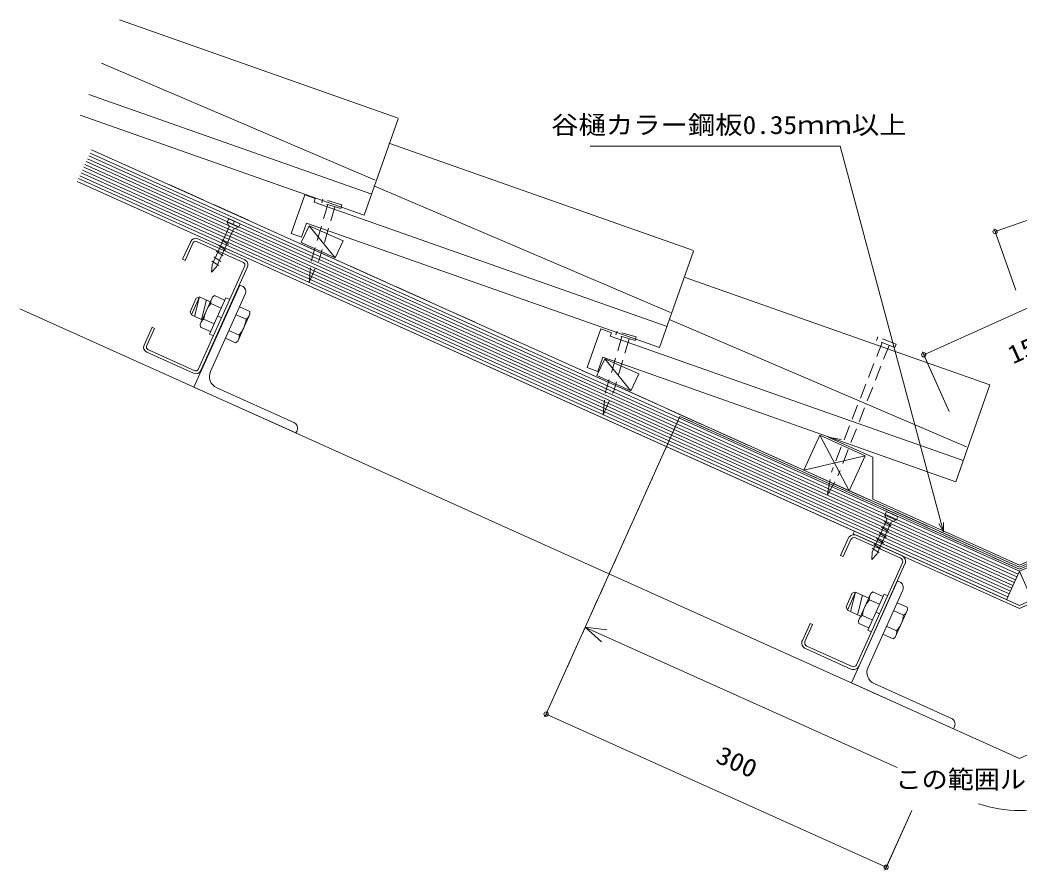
# Model space of a CAD drawing. Units: millimetres, scale not verified. Extents: x -850 to 847, y -410 to 411.
# Drawn here: x -850 to -46, y -410 to 274 of the extents above; entities that cross this region are included whole.
import ezdxf
from ezdxf.enums import TextEntityAlignment as Align

# ---------------------------------------------------------------- set-up
doc = ezdxf.new("R2010")
doc.units = ezdxf.units.MM
doc.header["$LTSCALE"] = 10
doc.linetypes.add('DASHED1', pattern=[1.8, 1.2, -0.6])
doc.linetypes.add('DASHED3', pattern=[4, 3, -1])
for name, color, linetype, lineweight in [('0-0_LAYER001', 2, 'Continuous', 18), ('0-1_LAYER002', 7, 'Continuous', 18), ('0-2_LAYER003', 2, 'Continuous', 18), ('0-3_LAYER005', 2, 'Continuous', 18), ('0-4_LAYER009', 2, 'Continuous', 18), ('0-5_LAYER014', 2, 'Continuous', 18)]:
    doc.layers.add(name, color=color, linetype=linetype, lineweight=lineweight)
doc.styles.add('ＭＳ ゴシック', font='')
doc.styles.get('ＭＳ ゴシック').set_extended_font_data('MS Gothic')

msp = doc.modelspace()

# ---------------------------------------------------------------- linework, layer by layer
at = {"layer": '0-0_LAYER001', "color": 4}
for p, q in [((-546.13, 194.94), (-770.45, 273.97)), ((-564.81, 145.09), (-784.75, 239.17)), ((-567.48, 133.92), (-795.05, 214.1)), ((-308.61, 88.54), (-553.7, 174.89)), ((-327.28, 38.7), (-565.75, 140.69)), ((-612.85, 130.38), (-613.85, 127.55)), ((-329.96, 27.53), (-613.85, 127.55)), ((-70.23, -19.42), (-315.45, 66.98)), ((-89.04, -69.22), (-327.5, 32.78)), ((-374.61, 22.47), (-375.6, 19.64)), ((-91.71, -80.39), (-375.6, 19.64)), ((-97.69, -97.37), (-381.58, 2.66)), ((-70.23, -19.42), (-97.69, -97.37))]:
    msp.add_line(p, q, dxfattribs=at)
at = {"layer": '0-0_LAYER001'}
for p, q in [((-66.13, 103.74), (179.1, 190.14)), ((-46.58, -169.46), (716.14, 173.77)), ((-46.58, -169.46), (-794.02, 166.89)), ((-682.48, 114.18), (-683.71, 111.44)), ((-682.48, 114.18), (-673.36, 110.08)), ((-682.21, 107.48), (-695.85, 77.16)), ((-678.56, 105.83), (-692.2, 75.52)), ((-683.71, 111.44), (-674.59, 107.34)), ((-683.71, 111.44), (-682.21, 107.48)), ((-677.92, 112.13), (-679.15, 109.39)), ((-674.59, 107.34), (-678.56, 105.83)), ((-673.36, 110.08), (-674.59, 107.34)), ((-617.76, 108.54), (-624.25, 95.01)), ((-617.76, 108.54), (-590.4, 96.23)), ((-617.76, 108.54), (-596.89, 82.7)), ((-66.96, 106.09), (-49.51, 56.58)), ((-669.65, 80.99), (-707.4, 97.98)), ((-682.74, 93.52), (-688.37, 97.22)), ((-719.53, 81.51), (-713.09, 95.82)), ((-717.43, 80.56), (-710.99, 94.88)), ((-670.59, 78.89), (-708.35, 95.88)), ((-684.8, 88.96), (-690.42, 92.66)), ((-624.25, 95.01), (-596.89, 82.7)), ((-590.4, 96.23), (-596.89, 82.7)), ((-717.43, 80.56), (-719.53, 81.51)), ((-688.9, 79.84), (-694.53, 83.54)), ((-686.85, 84.4), (-692.48, 88.1)), ((-707.1, -7.1), (-669.59, 76.25)), ((-667.49, 75.3), (-705, -8.05)), ((-696.32, 71.24), (-695.85, 77.16)), ((-696.32, 71.24), (-692.2, 75.52)), ((-690.44, 76.43), (-696.06, 80.12)), ((-123.48, 4.73), (13.31, 66.28)), ((-710.46, -21.27), (-673.53, 60.81)), ((-671.71, 59.99), (-673.53, 60.81)), ((-708.61, 50.27), (-713.54, 39.33)), ((-705.97, 51.28), (-712.53, 36.69)), ((-705.97, 51.28), (-709.96, 35.53)), ((-705.97, 51.28), (-708.61, 50.27)), ((-697.31, 47.38), (-705.97, 51.28)), ((-705.51, 29.14), (-695.66, 51.03)), ((-700.41, 48.78), (-704.41, 33.03)), ((-698.04, 21.39), (-684.9, 50.57)), ((-669.2, 53.37), (-697.1, -8.64)), ((-695.66, 51.03), (-693.93, 52.28)), ((-693.93, 52.28), (-685.78, 48.62)), ((-682.17, 49.34), (-684.9, 50.57)), ((-696.77, 45.96), (-688.63, 42.3)), ((-665.63, 39.55), (-673.77, 43.21)), ((-713.54, 39.33), (-712.53, 36.69)), ((-703.87, 32.79), (-712.53, 36.69)), ((-702.45, 33.33), (-694.31, 29.66)), ((-688.73, 34.75), (-691.47, 35.98)), ((-668.47, 33.23), (-676.61, 36.89)), ((-665.41, 37.41), (-675.26, 15.53)), ((-665.41, 37.41), (-665.63, 39.55)), ((-750.6, 12.47), (-744.15, 26.79)), ((-748.5, 11.53), (-742.06, 25.85)), ((-742.06, 25.85), (-744.15, 26.79)), ((-705.51, 29.14), (-705.3, 27.01)), ((-705.3, 27.01), (-697.16, 23.35)), ((-674.16, 20.59), (-682.3, 24.26)), ((-695.3, 20.16), (-698.04, 21.39)), ((-677, 14.28), (-685.14, 17.94)), ((-709.74, -8.1), (-747.5, 8.88)), ((-675.26, 15.53), (-677, 14.28)), ((-710.69, -10.2), (-748.44, 6.79)), ((-380.02, 1.56), (-386.52, -11.97)), ((-380.02, 1.56), (-352.66, -10.75)), ((-380.02, 1.56), (-359.15, -24.28)), ((-124.5, 7.01), (-102.96, -40.87)), ((-386.52, -11.97), (-359.15, -24.28)), ((-352.66, -10.75), (-359.15, -24.28)), ((-630.08, -49.77), (-692.09, -21.86)), ((-207.19, -60.08), (-219.84, -88.2)), ((-207.19, -60.08), (-170.71, -76.49)), ((-207.19, -60.08), (-183.36, -104.61)), ((-200.43, -61.47), (-189.99, -63.47)), ((-200.43, -61.47), (-164.39, -77.69)), ((-219.84, -88.2), (-170.71, -76.49)), ((-170.71, -76.49), (-183.36, -104.61)), ((-164.39, -77.69), (-164.39, -111.51)), ((-46.58, -164.52), (-164.39, -111.51)), ((-46.58, -164.52), (71.23, -111.51)), ((-153.24, -128.09), (-164.88, -153.94)), ((-153.49, -121.45), (-154.72, -124.19)), ((-154.72, -124.19), (-145.61, -128.29)), ((-154.72, -124.19), (-153.24, -128.09)), ((-153.49, -121.45), (-144.37, -125.55)), ((-145.61, -128.29), (-149.64, -129.82)), ((-144.37, -125.55), (-145.61, -128.29)), ((-149.64, -129.82), (-161.23, -155.58)), ((-151.77, -137.58), (-157.4, -133.89)), ((-149.72, -133.02), (-155.35, -129.33)), ((-155.88, -146.7), (-161.5, -143.01)), ((-155.87, -146.81), (-161.5, -143.12)), ((-153.82, -142.14), (-159.45, -138.45)), ((-153.82, -142.25), (-159.45, -138.56)), ((-159.46, -154.67), (-165.09, -150.98)), ((-157.93, -151.26), (-163.56, -147.57)), ((-165.35, -159.87), (-164.88, -153.94)), ((-165.35, -159.87), (-161.23, -155.58)), ((-46.58, -169.46), (-56.91, -192.42)), ((-46.58, -169.46), (-36.44, -191.99)), ((-181.65, -259.24), (-144.71, -177.16)), ((-140.38, -184.59), (-168.29, -246.6)), ((-142.89, -177.98), (-144.71, -177.16)), ((-181.01, -187.15), (-185.93, -198.09)), ((-178.36, -186.14), (-184.93, -200.73)), ((-178.36, -186.14), (-182.35, -201.89)), ((-178.36, -186.14), (-181.01, -187.15)), ((-167.69, -190.95), (-178.36, -186.14)), ((-172.81, -188.65), (-176.8, -204.39)), ((-175.9, -209.18), (-166.05, -187.3)), ((-168.42, -216.93), (-155.29, -187.76)), ((-167.15, -192.36), (-159.01, -196.03)), ((-166.05, -187.3), (-164.31, -186.04)), ((-164.31, -186.04), (-156.17, -189.71)), ((-152.55, -188.99), (-155.29, -187.76)), ((-185.93, -198.09), (-184.93, -200.73)), ((-174.26, -205.54), (-184.93, -200.73)), ((-136.6, -200.55), (-146.45, -222.44)), ((-136.81, -198.42), (-144.95, -194.76)), ((-136.6, -200.55), (-136.81, -198.42)), ((-172.84, -205), (-164.7, -208.66)), ((-159.12, -203.58), (-161.86, -202.35)), ((-139.65, -204.74), (-147.8, -201.08)), ((-395.83, -214.51), (-378.47, -216.6)), ((-395.82, -214.5), (-382.75, -226.11)), ((-395.43, -214.56), (-144.83, -327.33)), ((-175.9, -209.18), (-175.68, -211.32)), ((-175.68, -211.32), (-167.54, -214.98)), ((-165.69, -218.17), (-168.42, -216.93)), ((-145.34, -217.37), (-153.48, -213.71)), ((-148.18, -223.69), (-156.32, -220.03)), ((-146.45, -222.44), (-148.18, -223.69)), ((-428.27, -286.61), (-406.73, -238.74)), ((-101.26, -287.73), (-163.27, -259.83)), ((-153.67, -407.44), (-427.25, -284.33)), ((-154.7, -409.72), (-133.15, -361.85))]:
    msp.add_line(p, q, dxfattribs=at)
at = {"layer": '0-0_LAYER001', "linetype": 'DASHED3'}
for q in [(-792.79, 169.63), (714.91, 176.5)]:
    msp.add_line((-46.58, -166.17), q, dxfattribs=at)
at = {"layer": '0-0_LAYER001', "color": 1}
for p, q in [((-48.63, -174.02), (-796.07, 162.33)), ((-47.6, -171.74), (-795.04, 164.61)), ((-52.73, -183.13), (-800.17, 153.21)), ((-51.71, -180.85), (-799.15, 155.49)), ((-50.68, -178.57), (-798.12, 157.77)), ((-49.65, -176.29), (-797.09, 160.05)), ((-55.81, -189.97), (-803.25, 146.37)), ((-54.78, -187.69), (-802.22, 148.65)), ((-53.76, -185.41), (-801.2, 150.93))]:
    msp.add_line(p, q, dxfattribs=at)
at = {"layer": '0-0_LAYER001', "color": 1, "linetype": 'DASHED1'}
for p, q in [((-602.85, 125.52), (-616.22, 80.1)), ((-597.09, 123.82), (-609.47, 81.78)), ((-617.7, 63.2), (-609.47, 81.78)), ((-617.89, 62.55), (-616.22, 80.1)), ((-366.23, 19.27), (-379.6, -26.14)), ((-360.47, 17.58), (-372.85, -24.46)), ((-160.49, 19.06), (-161.58, 16.27)), ((-146.69, 10.43), (-161.58, 16.27)), ((-145.59, 13.22), (-160.49, 19.06)), ((-156.93, 14.44), (-197.77, -89.71)), ((-151.34, 12.25), (-192.46, -92.61)), ((-145.59, 13.22), (-146.69, 10.43)), ((-381.27, -43.69), (-379.6, -26.14)), ((-381.08, -43.04), (-372.85, -24.46)), ((-200.86, -107.94), (-192.46, -92.61)), ((-200.82, -107.45), (-197.77, -89.71))]:
    msp.add_line(p, q, dxfattribs=at)
at = {"layer": '0-0_LAYER001', "linetype": 'DASHED1'}
for p, q in [((-319.54, -44.98), (-410.9, -248.01)), ((-46.58, -167.81), (-319.54, -44.98)), ((-46.58, -167.81), (226.38, -44.98))]:
    msp.add_line(p, q, dxfattribs=at)
at = {"layer": '0-0_LAYER001', "color": 4}
for points in [[(-546.12, 194.53), (-573.46, 116.95), (-801.9, 197.43)], [(-612.85, 130.38), (-621.34, 133.37), (-632.31, 102.25)], [(-619.83, 110.58), (-623.82, 99.26), (-632.31, 102.25)], [(-308.6, 88.14), (-335.94, 10.55), (-619.83, 110.58)], [(-374.61, 22.47), (-383.09, 25.46), (-394.06, -5.66)], [(-381.58, 2.66), (-385.57, -8.66), (-394.06, -5.66)]]:
    msp.add_lwpolyline(points, dxfattribs=at)
at = {"layer": '0-0_LAYER001'}
for points in [[(-107.66, -137.61), (-190.75, 172.49), (-391.75, 172.49)], [(-627.57, -56.38), (-628.39, -58.2), (-710.46, -21.27)], [(-107.66, -130.11), (-107.66, -137.61), (-111.41, -131.11)], [(-98.75, -294.34), (-99.57, -296.17), (-181.65, -259.24)]]:
    msp.add_lwpolyline(points, dxfattribs=at)
at = {"layer": '0-0_LAYER001', "color": 1, "linetype": 'DASHED1'}
for points in [[(-591.45, 125.29), (-606.8, 129.81), (-607.64, 126.93)], [(-591.45, 125.29), (-592.3, 122.41), (-607.64, 126.93)], [(-354.83, 19.04), (-370.18, 23.56), (-371.02, 20.69)], [(-354.83, 19.04), (-355.68, 16.17), (-371.02, 20.69)]]:
    msp.add_lwpolyline(points, dxfattribs=at)
at = {"layer": '0-0_LAYER001'}
for centre in [(-66.13, 103.74), (-123.48, 4.73), (-427.25, -284.33), (-153.67, -407.44)]:
    msp.add_circle(centre, 1.7, dxfattribs=at)
for centre, radius, start, end in [((-709.17, 94.06), 4.3, 65.77237, 155.77236), ((-709.17, 94.06), 2, 65.77237, 155.77236), ((-671.41, 77.07), 4.3, 335.77236, 65.77237), ((-671.41, 77.07), 2, 335.77236, 65.77237), ((-673.76, 55.43), 5, 335.76955, 65.78019), ((-690.71, 47.05), 6.15, 156.13071, 190.13798), ((-679.71, 30.69), 22.9, 138.16815, 173.38367), ((-699.24, 28.07), 6.16, 121.44463, 155.39929), ((-691.26, 35.88), 22.94, 318.19624, 353.35301), ((-671.68, 38.47), 6.15, 301.44426, 335.44652), ((-680.21, 19.51), 6.15, 336.10753, 10.12227), ((-746.67, 10.71), 4.3, 155.77236, 245.77236), ((-746.67, 10.71), 2, 155.77236, 245.77236), ((-708.92, -6.28), 2, 245.77236, 335.77236), ((-708.92, -6.28), 4.3, 245.77236, 335.77236), ((-687.98, -12.74), 10, 155.7765, 245.76373), ((-632.13, -54.32), 5, 335.76955, 65.78019), ((-144.94, -182.54), 5, 335.76925, 65.7799), ((-150.09, -207.64), 22.9, 138.16799, 173.3835), ((-161.1, -191.28), 6.15, 156.13025, 190.13753), ((-169.63, -210.25), 6.16, 121.44442, 155.39907), ((-162.44, -202.08), 22.94, 318.1959, 353.35267), ((-142.86, -199.49), 6.15, 301.44397, 335.44623), ((-151.39, -218.45), 6.15, 336.10724, 10.12199), ((-159.16, -250.71), 10, 155.7761, 245.76333), ((-103.31, -292.29), 5, 335.76925, 65.7799), ((-46.58, -261.89), 100, 250.86773, 289.41842)]:
    msp.add_arc(centre, radius, start, end, dxfattribs=at)
at = {"layer": '0-1_LAYER002'}
for p, q in [((178.87, 190.06), (-66.13, 103.74)), ((-46.58, -166.17), (-792.79, 169.63)), ((-391.75, 172.49), (-190.75, 172.49)), ((-46.58, -166.17), (714.91, 176.5)), ((716.14, 173.77), (-46.58, -169.46)), ((-794.02, 166.89), (-46.58, -169.46)), ((-46.58, -196.87), (726.4, 150.97)), ((-46.58, -196.87), (-804.28, 144.09)), ((-617.76, 108.54), (-596.89, 82.7)), ((-66.96, 106.09), (-49.51, 56.58)), ((13.31, 66.28), (-123.48, 4.73)), ((-46.58, -320.02), (772.48, 48.56)), ((-46.58, -320.02), (-850.36, 41.68)), ((-380.02, 1.56), (-359.15, -24.28)), ((-124.18, 6.28), (-102.96, -40.87)), ((226.38, -44.98), (-46.58, -167.81)), ((-207.19, -60.08), (-183.36, -104.61)), ((-428.27, -286.61), (-330.41, -69.14)), ((-170.71, -76.49), (-219.84, -88.2)), ((-107.66, -137.61), (-111.41, -131.11)), ((-46.58, -169.46), (-56.91, -192.42)), ((-395.43, -214.56), (-144.83, -327.33)), ((-153.67, -407.44), (-427.25, -284.33)), ((-154.37, -408.99), (-133.15, -361.85))]:
    msp.add_line(p, q, dxfattribs=at)
at = {"layer": '0-1_LAYER002', "color": 2}
for p, q in [((-184.15, -142.97), (-190.31, -156.64)), ((-182.05, -143.91), (-188.21, -157.59)), ((-142.01, -158.97), (-178.48, -142.56)), ((-177.54, -140.46), (-141.06, -156.87)), ((-188.21, -157.59), (-190.31, -156.64)), ((-177.59, -244.61), (-140.65, -162.54)), ((-175.49, -245.56), (-138.56, -163.48)), ((-221.09, -225.04), (-214.93, -211.36)), ((-218.99, -225.98), (-212.83, -212.3)), ((-212.83, -212.3), (-214.93, -211.36)), ((-218.58, -231.65), (-182.1, -248.07)), ((-181.16, -245.97), (-217.64, -229.55))]:
    msp.add_line(p, q, dxfattribs=at)
at = {"layer": '0-1_LAYER002'}
for points in [[(-190.75, 172.49), (-107.66, -137.61), (-107.66, -130.11)], [(-46.58, -167.81), (-319.54, -44.98), (-330.41, -69.14)], [(-46.58, -164.52), (-164.39, -111.51), (-164.39, -77.69), (-200.43, -61.47), (-189.99, -63.47)], [(-46.58, -164.52), (71.23, -111.51), (71.23, -77.61), (107.24, -61.41), (96.8, -63.4)], [(-179.26, -137.16), (-180.2, -139.26), (-46.58, -199.39), (87.05, -139.26), (86.11, -137.16)], [(-45.55, -171.74), (-46.58, -169.46), (-36.44, -191.99)], [(-378.47, -216.6), (-395.82, -214.5), (-382.75, -226.11)]]:
    msp.add_lwpolyline(points, dxfattribs=at)
for points in [[(-624.25, 95.01), (-617.76, 108.54), (-590.4, 96.23), (-596.89, 82.7)], [(-386.52, -11.97), (-380.02, 1.56), (-352.66, -10.75), (-359.15, -24.28)], [(-207.19, -60.08), (-170.71, -76.49), (-183.36, -104.61), (-219.84, -88.2)]]:
    msp.add_lwpolyline(points, close=True, dxfattribs=at)
at = {"layer": '0-1_LAYER002', "color": 2}
for centre, radius, start, end in [((-179.59, -145.02), 5, 65.75863, 155.77564), ((-179.59, -145.02), 2.7, 65.76751, 155.75962), ((-143.12, -161.43), 2.7, 335.78719, 65.76751), ((-143.11, -161.43), 5, 335.76925, 65.7799), ((-216.53, -227.09), 5, 155.75435, 245.78628), ((-216.53, -227.09), 2.7, 155.75962, 245.77932), ((-180.05, -243.51), 5, 245.76499, 335.79053), ((-180.05, -243.51), 2.7, 245.77932, 335.78719)]:
    msp.add_arc(centre, radius, start, end, dxfattribs=at)
at = {"layer": '0-2_LAYER003'}
for q in [(772.48, 48.56), (-850.36, 41.68)]:
    msp.add_line((-46.58, -320.02), q, dxfattribs=at)
at = {"layer": '0-3_LAYER005'}
for q in [(-180.2, -139.26), (87.05, -139.26)]:
    msp.add_line((-46.58, -199.39), q, dxfattribs=at)
at = {"layer": '0-4_LAYER009'}
msp.add_line((-67.09, -187.64), (-804.28, 144.09), dxfattribs=at)
at = {"layer": '0-5_LAYER014'}
for p, q in [((-180.2, -139.26), (-179.26, -137.16)), ((-67.09, -187.64), (-46.58, -196.87)), ((-26.06, -187.64), (-46.58, -196.87))]:
    msp.add_line(p, q, dxfattribs=at)

# ---------------------------------------------------------------- texts
at = {"layer": '0-0_LAYER001', "color": 7, "style": 'ＭＳ ゴシック'}
for s, width, p in [('谷樋カラー鋼板0.35ｍｍ以上', 1.1, (-423.16, 177.85)), ('この範囲ルーフィング２枚葺き', 1.05, (-146.21, -348.54))]:
    msp.add_text(s, height=14.66, dxfattribs=dict(at, width=width)).set_placement(p, align=Align.BOTTOM_LEFT)
at = {"layer": '0-0_LAYER001', "color": 7, "style": 'ＭＳ ゴシック', "width": 1.1}
for s, rotation, p in [('150', 24.228, (-49.91, -7.04)), ('300', 335.772, (-293.56, -326.72))]:
    msp.add_text(s, height=14.66, rotation=rotation, dxfattribs=at).set_placement(p, align=Align.BOTTOM_LEFT)

doc.saveas('drawing.dxf')
